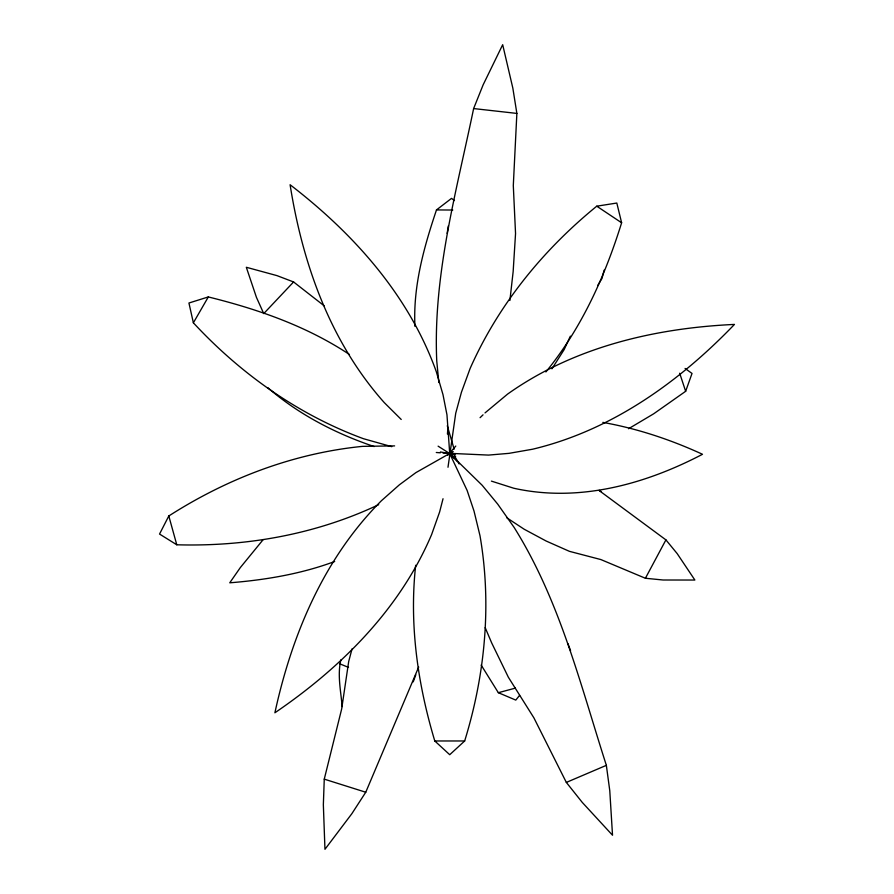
<?xml version="1.0" encoding="UTF-8"?>
<svg xmlns="http://www.w3.org/2000/svg" width="894" height="894" viewBox="0 0 894 894"><rect width="100%" height="100%" fill="white"/><g stroke="black" fill="none" stroke-linecap="round" stroke-linejoin="round"><path stroke-width="1.34" d="M414.939 326.344C412.983 286.292 423.845 247.482 436.484 209.922L451.515 198.379L454.465 200.558M340.893 659.828C337.206 674.992 340.916 691.241 342.156 706.595M438.842 382.543L436.753 361.053C432.875 275.285 456.409 191.707 473.63 108.565L483.151 84.807L502.685 44.7L512.843 88.137L516.866 113.415L513.301 185.606L515.547 233.546L513.156 271.564L509.893 300.473M415.676 565.243C409.139 624.604 417.71 684.111 434.786 740.97L449.727 754.715L464.668 740.97C485.118 674.724 491.856 604.288 479.989 535.685L474.021 511.077L467.137 490.482L449.727 453.582L446.966 414.838L442.999 394.667L436.317 371.714C408.971 295.344 353.521 233.479 290.103 184.745C302.552 263.752 330.311 342.044 384.275 402.613L401.227 419.465M352.035 648.899L348.694 661.515L341.664 708.987L324.265 779.143L323.349 804.723L324.958 849.3L351.845 813.708L365.758 792.229L418.694 667.002M447.425 434.037L447.86 428.561M447.995 467.26L455.728 413.218L461.427 392.265L470.121 368.473C498.304 304.82 542.993 249.962 596.756 206.19L616.815 203.039L621.621 222.774C604.981 276.358 581.603 328.143 545.899 371.938M447.145 233.39L448.296 226.003M604.132 270.133L601.964 278.481L597.661 285.555M443.033 498.729L439.613 512.005L431.623 534.534C399.931 609.205 341.005 667.762 274.894 712.775C291.869 634.617 324.097 558.057 381.447 500.696L399.35 484.839L415.889 472.624L453.202 451.492M413.229 681.865L415.788 674.836M628.571 428.729L653.693 413.788L685.653 391.293L692.023 373.446L685.072 368.451M570.372 336.144L564.114 349.643L551.944 368.809M506.775 517.771L524.208 529.248L546.178 541.038L569.433 551.341L600.869 559.566L645.401 578.262L665.918 539.887L599.315 490.672M394.612 445.894L362.517 446.363C293.243 453.258 227.165 478.581 168.798 515.983L159.545 534.053L176.777 544.781C246.085 546.77 315.761 534.444 378.687 504.674M391.784 446.676L363.489 438.719C298.149 414.704 240.52 373.647 193.372 322.823L208.313 296.942C257.885 309.179 306.564 326.087 349.442 354.493M447.693 455.337L455.784 446.061M519.626 695.331L515.782 700.091L498.338 692.694L481.151 665.058M263.071 539.752L240.341 567.556L229.747 582.81C265.328 579.971 301.144 573.959 334.669 561.499M293.59 281.956L263.741 313.604L256.444 297.367L246.319 267.272L276.95 275.62L293.59 281.956L324.053 305.726M480.078 417.677L483.039 414.827M485.006 412.916L507.568 394.109C573.691 347.118 654.564 328.109 734.455 324.421C679.049 382.096 611.485 430.427 532.567 449.224L509.021 453.347L488.537 455.091L443.011 453.034M453.359 457.706L455.661 456.197M485.185 627.644L491.689 642.942L508.34 677.205L533.886 717.826L566.338 782.418L606.356 765.342C580.407 684.502 559.733 600.176 514.128 527.426L497.679 504.082L482.168 485.274L449.727 453.582L438.105 446.162M208.313 296.942L188.936 303.01L193.372 322.823M498.338 692.694L515.391 688.123M434.786 740.97L464.668 740.97M436.484 209.922L452.789 210.034M436.283 452.487L440.317 452.811M473.63 108.565L516.866 113.415M645.401 578.262L663.124 580.005L694.873 580.038L677.205 553.643L665.918 539.887M440.429 451.962L455.124 454.621M602.835 422.393C637.266 428.528 670.779 439.68 702.505 454.286C644.976 484.358 578.675 502.707 513.782 488.236L491.409 481.117M324.265 779.143L365.758 792.229M374.173 446.564C335.652 433.568 298.507 414.391 267.742 387.616M339.686 663.784L348.504 667.382M599.215 490.348L601.327 491.666M596.756 206.19L621.621 222.774M449.727 453.582L457.393 461.449M566.338 782.418L582.285 802.432L612.524 835.231L609.775 790.709L606.356 765.342M452.967 453.213L459.103 463.919M567.947 643.658L570.573 650.664M679.686 373.234L685.653 391.293M447.291 425.745L454.141 449.213M168.798 515.983L176.777 544.781"/></g></svg>
